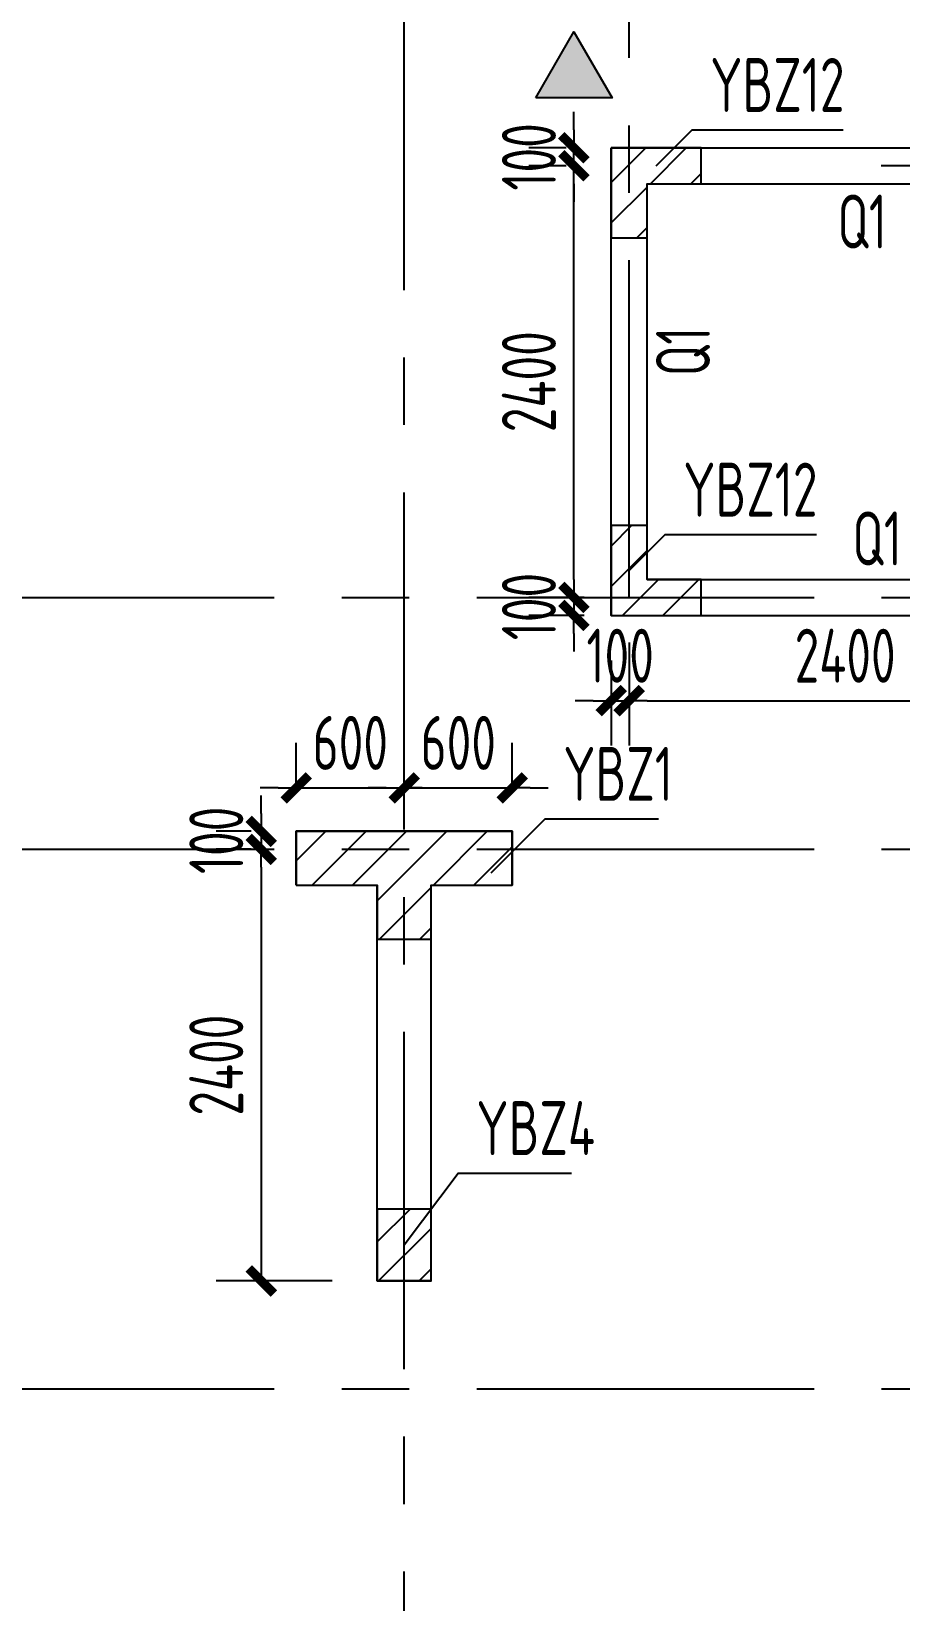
# Model space of a CAD drawing. Extents: x 580289 to 1106878, y -144605 to 78052.
# Drawn here: x 683089 to 687919, y 62835 to 71565 of the extents above; entities that cross this region are included whole.
import ezdxf

# ---------------------------------------------------------------- set-up
doc = ezdxf.new("R2010")
doc.units = 0
doc.header["$LTSCALE"] = 100
doc.linetypes.add('7', pattern=[120.000008, -60.000004, 60.000004])
doc.linetypes.add('CENTER', pattern=[2, 1.25, -0.25, 0.25, -0.25])
doc.layers.get('0').update_dxf_attribs({"linetype": 'CONTINUOUS'})
doc.layers.get('Defpoints').update_dxf_attribs({"linetype": 'CONTINUOUS'})
for name, color, linetype in [('b边缘构件', 240, 'CONTINUOUS'), ('b边缘构件阴影', 240, 'CONTINUOUS'), ('COLU', 7, 'CONTINUOUS'), ('DIM', 3, 'CONTINUOUS'), ('PAXIS', 253, 'CENTER'), ('TEXT', 2, 'CONTINUOUS'), ('THIN', 7, 'CONTINUOUS'), ('墙文字', 54, '7')]:
    doc.layers.add(name, color=color, linetype=linetype)
doc.styles.get("Standard").update_dxf_attribs({"font": 'tssdeng.shx', "width": 0.7, "bigfont": 'tssdchn.shx'})
doc.styles.add('TSSD_Dimension', font='Tssdeng.shx', dxfattribs={"width": 0.7, "bigfont": 'tssdchn.shx'})
doc.dimstyles.new('TSSD_100_100$0', dxfattribs={"dimtxt": 300, "dimasz": 100, "dimexe": 250, "dimexo": 250, "dimgap": 100, "dimtad": 1, "dimdec": 0, "dimzin": 0, "dimdsep": 46, "dimtxsty": 'TSSD_Dimension', "dimblk": '_TSDBK', "dimblk1": '_TSDBK', "dimblk2": '_TSDBK', "dimsah": 1, "dimcen": 0, "dimclrt": 7, "dimadec": 0, "dimazin": 0, "dimtfac": 1, "dimtdec": 0, "dimtix": 1, "dimtmove": 2, "dimatfit": 3, "dimldrblk": '_TSDBK', "dimfxl": 1, "dimtolj": 1, "dimtzin": 0, "dimarcsym": 0})
pattern_1 = [(45, (250053.2, 141627.07), (-112.2532, 112.2532), [])]

# ---------------------------------------------------------------- blocks, each defined once
blk = doc.blocks.new('_TSDBK')
blk.add_line((-1, 0), (0, 0))
at = {"const_width": 0.5}
blk.add_lwpolyline([(-0.7, -0.7), (0.7, 0.7)], dxfattribs=at)
blk = doc.blocks.new('*D75')
at = {"layer": 'Defpoints', "color": 0}
for p in [(685160.8, 67359.4), (684560.8, 67117.7), (685160.8, 67117.7)]:
    blk.add_point(p, dxfattribs=at)
at = {"layer": 'DIM', "color": 0, "lineweight": -2}
for p, q in [((684560.8, 67367.7), (684560.8, 67609.4)), ((685160.8, 67367.7), (685160.8, 67609.4)), ((684460.8, 67359.4), (684360.8, 67359.4)), ((684560.8, 67359.4), (685160.8, 67359.4)), ((685260.8, 67359.4), (685360.8, 67359.4))]:
    blk.add_line(p, q, dxfattribs=at)
at = {"layer": 'DIM', "color": 0, "lineweight": -2, "xscale": 100, "yscale": 100, "zscale": 100}
blk.add_blockref('_TSDBK', (684560.8, 67359.4), dxfattribs=at)
at = {"layer": 'DIM', "color": 0, "lineweight": -2, "xscale": 100, "yscale": 100, "zscale": 100, "rotation": 180}
blk.add_blockref('_TSDBK', (685160.8, 67359.4), dxfattribs=at)
at = {"layer": 'DIM', "color": 7, "insert": (684860.8, 67609.4), "char_height": 300, "attachment_point": 5, "style": 'TSSD_Dimension'}
blk.add_mtext('\\A1;600', dxfattribs=at)
blk = doc.blocks.new('*D76')
at = {"layer": 'Defpoints', "color": 0}
for p in [(685760.8, 67359.4), (685160.8, 67117.7), (685760.8, 67117.7)]:
    blk.add_point(p, dxfattribs=at)
at = {"layer": 'DIM', "color": 0, "lineweight": -2}
for p, q in [((685160.8, 67367.7), (685160.8, 67609.4)), ((685760.8, 67367.7), (685760.8, 67609.4)), ((685060.8, 67359.4), (684960.8, 67359.4)), ((685160.8, 67359.4), (685760.8, 67359.4)), ((685860.8, 67359.4), (685960.8, 67359.4))]:
    blk.add_line(p, q, dxfattribs=at)
at = {"layer": 'DIM', "color": 0, "lineweight": -2, "xscale": 100, "yscale": 100, "zscale": 100}
blk.add_blockref('_TSDBK', (685160.8, 67359.4), dxfattribs=at)
at = {"layer": 'DIM', "color": 0, "lineweight": -2, "xscale": 100, "yscale": 100, "zscale": 100, "rotation": 180}
blk.add_blockref('_TSDBK', (685760.8, 67359.4), dxfattribs=at)
at = {"layer": 'DIM', "color": 7, "insert": (685460.8, 67609.4), "char_height": 300, "attachment_point": 5, "style": 'TSSD_Dimension'}
blk.add_mtext('\\A1;600', dxfattribs=at)
blk = doc.blocks.new('*D102')
at = {"layer": 'Defpoints', "color": 0}
for p in [(684560.8, 67117.7), (684366.1, 67017.7), (684560.8, 67017.7)]:
    blk.add_point(p, dxfattribs=at)
at = {"layer": 'DIM', "color": 0, "lineweight": -2}
for p, q in [((684366.1, 67217.7), (684366.1, 67317.7)), ((684310.8, 67117.7), (684116.1, 67117.7)), ((684366.1, 67117.7), (684366.1, 67017.7)), ((684310.8, 67017.7), (684116.1, 67017.7)), ((684366.1, 66917.7), (684366.1, 66817.7))]:
    blk.add_line(p, q, dxfattribs=at)
at = {"layer": 'DIM', "color": 0, "lineweight": -2, "xscale": 100, "yscale": 100, "zscale": 100}
for p, rotation in [((684366.1, 67117.7), 270), ((684366.1, 67017.7), 90)]:
    blk.add_blockref('_TSDBK', p, dxfattribs=dict(at, rotation=rotation))
at = {"layer": 'DIM', "color": 7, "insert": (684116.1, 67067.7), "char_height": 300, "attachment_point": 5, "rotation": 90, "style": 'TSSD_Dimension'}
blk.add_mtext('\\A1;100', dxfattribs=at)
blk = doc.blocks.new('*D103')
at = {"layer": 'Defpoints', "color": 0}
for p in [(684560.8, 67017.7), (684366.1, 64617.7), (685010.8, 64617.7)]:
    blk.add_point(p, dxfattribs=at)
at = {"layer": 'DIM', "color": 0, "lineweight": -2}
for p, q in [((684310.8, 67017.7), (684116.1, 67017.7)), ((684366.1, 66917.7), (684366.1, 64717.7)), ((684760.8, 64617.7), (684116.1, 64617.7))]:
    blk.add_line(p, q, dxfattribs=at)
at = {"layer": 'DIM', "color": 0, "lineweight": -2, "xscale": 100, "yscale": 100, "zscale": 100}
for p, rotation in [((684366.1, 67017.7), 90), ((684366.1, 64617.7), 270)]:
    blk.add_blockref('_TSDBK', p, dxfattribs=dict(at, rotation=rotation))
at = {"layer": 'DIM', "color": 7, "insert": (684116.1, 65817.7), "char_height": 300, "attachment_point": 5, "rotation": 90, "style": 'TSSD_Dimension'}
blk.add_mtext('\\A1;2400', dxfattribs=at)
blk = doc.blocks.new('*D171')
at = {"layer": 'Defpoints', "color": 0}
for p in [(686410.8, 68417.7), (686103.6, 68317.7), (686410.8, 68317.7)]:
    blk.add_point(p, dxfattribs=at)
at = {"layer": 'DIM', "color": 0, "lineweight": -2}
for p, q in [((686103.6, 68517.7), (686103.6, 68617.7)), ((686160.8, 68417.7), (685853.6, 68417.7)), ((686103.6, 68417.7), (686103.6, 68317.7)), ((686160.8, 68317.7), (685853.6, 68317.7)), ((686103.6, 68217.7), (686103.6, 68117.7))]:
    blk.add_line(p, q, dxfattribs=at)
at = {"layer": 'DIM', "color": 0, "lineweight": -2, "xscale": 100, "yscale": 100, "zscale": 100}
for p, rotation in [((686103.6, 68417.7), 270), ((686103.6, 68317.7), 90)]:
    blk.add_blockref('_TSDBK', p, dxfattribs=dict(at, rotation=rotation))
at = {"layer": 'DIM', "color": 7, "insert": (685853.6, 68367.7), "char_height": 300, "attachment_point": 5, "rotation": 90, "style": 'TSSD_Dimension'}
blk.add_mtext('\\A1;100', dxfattribs=at)
blk = doc.blocks.new('*D172')
at = {"layer": 'Defpoints', "color": 0}
for p in [(686103.6, 70917.7), (686310.8, 70917.7), (686310.8, 70817.7)]:
    blk.add_point(p, dxfattribs=at)
at = {"layer": 'DIM', "color": 0, "lineweight": -2}
for p, q in [((686103.6, 71017.7), (686103.6, 71117.7)), ((686060.8, 70917.7), (685853.6, 70917.7)), ((686103.6, 70817.7), (686103.6, 70917.7)), ((686060.8, 70817.7), (685853.6, 70817.7)), ((686103.6, 70717.7), (686103.6, 70617.7))]:
    blk.add_line(p, q, dxfattribs=at)
at = {"layer": 'DIM', "color": 0, "lineweight": -2, "xscale": 100, "yscale": 100, "zscale": 100}
for p, rotation in [((686103.6, 70917.7), 270), ((686103.6, 70817.7), 90)]:
    blk.add_blockref('_TSDBK', p, dxfattribs=dict(at, rotation=rotation))
at = {"layer": 'DIM', "color": 7, "insert": (685853.6, 70867.7), "char_height": 300, "attachment_point": 5, "rotation": 90, "style": 'TSSD_Dimension'}
blk.add_mtext('\\A1;100', dxfattribs=at)
blk = doc.blocks.new('*D173')
at = {"layer": 'Defpoints', "color": 0}
for p in [(686410.8, 68418.4), (686310.8, 68317.7), (686410.8, 67844.1)]:
    blk.add_point(p, dxfattribs=at)
at = {"layer": 'DIM', "color": 0, "lineweight": -2}
for p, q in [((686410.8, 68168.4), (686410.8, 67594.1)), ((686310.8, 68067.7), (686310.8, 67594.1)), ((686210.8, 67844.1), (686110.8, 67844.1)), ((686310.8, 67844.1), (686410.8, 67844.1)), ((686510.8, 67844.1), (686610.8, 67844.1))]:
    blk.add_line(p, q, dxfattribs=at)
at = {"layer": 'DIM', "color": 0, "lineweight": -2, "xscale": 100, "yscale": 100, "zscale": 100}
blk.add_blockref('_TSDBK', (686310.8, 67844.1), dxfattribs=at)
at = {"layer": 'DIM', "color": 0, "lineweight": -2, "xscale": 100, "yscale": 100, "zscale": 100, "rotation": 180}
blk.add_blockref('_TSDBK', (686410.8, 67844.1), dxfattribs=at)
at = {"layer": 'DIM', "color": 7, "insert": (686360.8, 68094.1), "char_height": 300, "attachment_point": 5, "style": 'TSSD_Dimension'}
blk.add_mtext('\\A1;100', dxfattribs=at)
blk = doc.blocks.new('*D174')
at = {"layer": 'Defpoints', "color": 0}
for p in [(688810.8, 68455), (686410.8, 68418.4), (688810.8, 67844.1)]:
    blk.add_point(p, dxfattribs=at)
at = {"layer": 'DIM', "color": 0, "lineweight": -2}
for p, q in [((688810.8, 68205), (688810.8, 67594.1)), ((686410.8, 68168.4), (686410.8, 67594.1)), ((686510.8, 67844.1), (688710.8, 67844.1))]:
    blk.add_line(p, q, dxfattribs=at)
at = {"layer": 'DIM', "color": 0, "lineweight": -2, "xscale": 100, "yscale": 100, "zscale": 100, "rotation": 180}
blk.add_blockref('_TSDBK', (686410.8, 67844.1), dxfattribs=at)
at = {"layer": 'DIM', "color": 0, "lineweight": -2, "xscale": 100, "yscale": 100, "zscale": 100}
blk.add_blockref('_TSDBK', (688810.8, 67844.1), dxfattribs=at)
at = {"layer": 'DIM', "color": 7, "insert": (687610.8, 68094.1), "char_height": 300, "attachment_point": 5, "style": 'TSSD_Dimension'}
blk.add_mtext('\\A1;2400', dxfattribs=at)
blk = doc.blocks.new('*D313')
at = {"layer": 'Defpoints', "color": 0}
for p in [(685160.8, 67359.4), (684560.8, 67117.7), (685160.8, 67117.7)]:
    blk.add_point(p, dxfattribs=at)
at = {"layer": 'DIM', "color": 0, "lineweight": -2}
for p, q in [((684560.8, 67367.7), (684560.8, 67609.4)), ((685160.8, 67367.7), (685160.8, 67609.4)), ((684460.8, 67359.4), (684360.8, 67359.4)), ((684560.8, 67359.4), (685160.8, 67359.4)), ((685260.8, 67359.4), (685360.8, 67359.4))]:
    blk.add_line(p, q, dxfattribs=at)
at = {"layer": 'DIM', "color": 0, "lineweight": -2, "xscale": 100, "yscale": 100, "zscale": 100}
blk.add_blockref('_TSDBK', (684560.8, 67359.4), dxfattribs=at)
at = {"layer": 'DIM', "color": 0, "lineweight": -2, "xscale": 100, "yscale": 100, "zscale": 100, "rotation": 180}
blk.add_blockref('_TSDBK', (685160.8, 67359.4), dxfattribs=at)
at = {"layer": 'DIM', "color": 7, "insert": (684860.8, 67609.4), "char_height": 300, "attachment_point": 5, "style": 'TSSD_Dimension'}
blk.add_mtext('\\A1;600', dxfattribs=at)
blk = doc.blocks.new('*D314')
at = {"layer": 'Defpoints', "color": 0}
for p in [(685760.8, 67359.4), (685160.8, 67117.7), (685760.8, 67117.7)]:
    blk.add_point(p, dxfattribs=at)
at = {"layer": 'DIM', "color": 0, "lineweight": -2}
for p, q in [((685160.8, 67367.7), (685160.8, 67609.4)), ((685760.8, 67367.7), (685760.8, 67609.4)), ((685060.8, 67359.4), (684960.8, 67359.4)), ((685160.8, 67359.4), (685760.8, 67359.4)), ((685860.8, 67359.4), (685960.8, 67359.4))]:
    blk.add_line(p, q, dxfattribs=at)
at = {"layer": 'DIM', "color": 0, "lineweight": -2, "xscale": 100, "yscale": 100, "zscale": 100}
blk.add_blockref('_TSDBK', (685160.8, 67359.4), dxfattribs=at)
at = {"layer": 'DIM', "color": 0, "lineweight": -2, "xscale": 100, "yscale": 100, "zscale": 100, "rotation": 180}
blk.add_blockref('_TSDBK', (685760.8, 67359.4), dxfattribs=at)
at = {"layer": 'DIM', "color": 7, "insert": (685460.8, 67609.4), "char_height": 300, "attachment_point": 5, "style": 'TSSD_Dimension'}
blk.add_mtext('\\A1;600', dxfattribs=at)
blk = doc.blocks.new('*D339')
at = {"layer": 'Defpoints', "color": 0}
for p in [(684560.8, 67117.7), (684366.1, 67017.7), (684560.8, 67017.7)]:
    blk.add_point(p, dxfattribs=at)
at = {"layer": 'DIM', "color": 0, "lineweight": -2}
for p, q in [((684366.1, 67217.7), (684366.1, 67317.7)), ((684310.8, 67117.7), (684116.1, 67117.7)), ((684366.1, 67117.7), (684366.1, 67017.7)), ((684310.8, 67017.7), (684116.1, 67017.7)), ((684366.1, 66917.7), (684366.1, 66817.7))]:
    blk.add_line(p, q, dxfattribs=at)
at = {"layer": 'DIM', "color": 0, "lineweight": -2, "xscale": 100, "yscale": 100, "zscale": 100}
for p, rotation in [((684366.1, 67117.7), 270), ((684366.1, 67017.7), 90)]:
    blk.add_blockref('_TSDBK', p, dxfattribs=dict(at, rotation=rotation))
at = {"layer": 'DIM', "color": 7, "insert": (684116.1, 67067.7), "char_height": 300, "attachment_point": 5, "rotation": 90, "style": 'TSSD_Dimension'}
blk.add_mtext('\\A1;100', dxfattribs=at)
blk = doc.blocks.new('*D340')
at = {"layer": 'Defpoints', "color": 0}
for p in [(684560.8, 67017.7), (684366.1, 64617.7), (685010.8, 64617.7)]:
    blk.add_point(p, dxfattribs=at)
at = {"layer": 'DIM', "color": 0, "lineweight": -2}
for p, q in [((684310.8, 67017.7), (684116.1, 67017.7)), ((684366.1, 66917.7), (684366.1, 64717.7)), ((684760.8, 64617.7), (684116.1, 64617.7))]:
    blk.add_line(p, q, dxfattribs=at)
at = {"layer": 'DIM', "color": 0, "lineweight": -2, "xscale": 100, "yscale": 100, "zscale": 100}
for p, rotation in [((684366.1, 67017.7), 90), ((684366.1, 64617.7), 270)]:
    blk.add_blockref('_TSDBK', p, dxfattribs=dict(at, rotation=rotation))
at = {"layer": 'DIM', "color": 7, "insert": (684116.1, 65817.7), "char_height": 300, "attachment_point": 5, "rotation": 90, "style": 'TSSD_Dimension'}
blk.add_mtext('\\A1;2400', dxfattribs=at)
blk = doc.blocks.new('*D413')
at = {"layer": 'Defpoints', "color": 0}
for p in [(686410.8, 68417.7), (686103.6, 68317.7), (686410.8, 68317.7)]:
    blk.add_point(p, dxfattribs=at)
at = {"layer": 'DIM', "color": 0, "lineweight": -2}
for p, q in [((686103.6, 68517.7), (686103.6, 68617.7)), ((686160.8, 68417.7), (685853.6, 68417.7)), ((686103.6, 68417.7), (686103.6, 68317.7)), ((686160.8, 68317.7), (685853.6, 68317.7)), ((686103.6, 68217.7), (686103.6, 68117.7))]:
    blk.add_line(p, q, dxfattribs=at)
at = {"layer": 'DIM', "color": 0, "lineweight": -2, "xscale": 100, "yscale": 100, "zscale": 100}
for p, rotation in [((686103.6, 68417.7), 270), ((686103.6, 68317.7), 90)]:
    blk.add_blockref('_TSDBK', p, dxfattribs=dict(at, rotation=rotation))
at = {"layer": 'DIM', "color": 7, "insert": (685853.6, 68367.7), "char_height": 300, "attachment_point": 5, "rotation": 90, "style": 'TSSD_Dimension'}
blk.add_mtext('\\A1;100', dxfattribs=at)
blk = doc.blocks.new('*D414')
at = {"layer": 'Defpoints', "color": 0}
for p in [(686103.6, 70817.7), (686310.8, 70817.7), (686410.8, 68417.7)]:
    blk.add_point(p, dxfattribs=at)
at = {"layer": 'DIM', "color": 0, "lineweight": -2}
for p, q in [((686060.8, 70817.7), (685853.6, 70817.7)), ((686103.6, 68517.7), (686103.6, 70717.7)), ((686160.8, 68417.7), (685853.6, 68417.7))]:
    blk.add_line(p, q, dxfattribs=at)
at = {"layer": 'DIM', "color": 0, "lineweight": -2, "xscale": 100, "yscale": 100, "zscale": 100}
for p, rotation in [((686103.6, 70817.7), 90), ((686103.6, 68417.7), 270)]:
    blk.add_blockref('_TSDBK', p, dxfattribs=dict(at, rotation=rotation))
at = {"layer": 'DIM', "color": 7, "insert": (685853.6, 69617.7), "char_height": 300, "attachment_point": 5, "rotation": 90, "style": 'TSSD_Dimension'}
blk.add_mtext('\\A1;2400', dxfattribs=at)
blk = doc.blocks.new('*D415')
at = {"layer": 'Defpoints', "color": 0}
for p in [(686103.6, 70917.7), (686310.8, 70917.7), (686310.8, 70817.7)]:
    blk.add_point(p, dxfattribs=at)
at = {"layer": 'DIM', "color": 0, "lineweight": -2}
for p, q in [((686103.6, 71017.7), (686103.6, 71117.7)), ((686060.8, 70917.7), (685853.6, 70917.7)), ((686103.6, 70817.7), (686103.6, 70917.7)), ((686060.8, 70817.7), (685853.6, 70817.7)), ((686103.6, 70717.7), (686103.6, 70617.7))]:
    blk.add_line(p, q, dxfattribs=at)
at = {"layer": 'DIM', "color": 0, "lineweight": -2, "xscale": 100, "yscale": 100, "zscale": 100}
for p, rotation in [((686103.6, 70917.7), 270), ((686103.6, 70817.7), 90)]:
    blk.add_blockref('_TSDBK', p, dxfattribs=dict(at, rotation=rotation))
at = {"layer": 'DIM', "color": 7, "insert": (685853.6, 70867.7), "char_height": 300, "attachment_point": 5, "rotation": 90, "style": 'TSSD_Dimension'}
blk.add_mtext('\\A1;100', dxfattribs=at)
blk = doc.blocks.new('*D416')
at = {"layer": 'Defpoints', "color": 0}
for p in [(686410.8, 68418.4), (686310.8, 68317.7), (686410.8, 67844.1)]:
    blk.add_point(p, dxfattribs=at)
at = {"layer": 'DIM', "color": 0, "lineweight": -2}
for p, q in [((686410.8, 68168.4), (686410.8, 67594.1)), ((686310.8, 68067.7), (686310.8, 67594.1)), ((686210.8, 67844.1), (686110.8, 67844.1)), ((686310.8, 67844.1), (686410.8, 67844.1)), ((686510.8, 67844.1), (686610.8, 67844.1))]:
    blk.add_line(p, q, dxfattribs=at)
at = {"layer": 'DIM', "color": 0, "lineweight": -2, "xscale": 100, "yscale": 100, "zscale": 100}
blk.add_blockref('_TSDBK', (686310.8, 67844.1), dxfattribs=at)
at = {"layer": 'DIM', "color": 0, "lineweight": -2, "xscale": 100, "yscale": 100, "zscale": 100, "rotation": 180}
blk.add_blockref('_TSDBK', (686410.8, 67844.1), dxfattribs=at)
at = {"layer": 'DIM', "color": 7, "insert": (686360.8, 68094.1), "char_height": 300, "attachment_point": 5, "style": 'TSSD_Dimension'}
blk.add_mtext('\\A1;100', dxfattribs=at)
blk = doc.blocks.new('*D417')
at = {"layer": 'Defpoints', "color": 0}
for p in [(688810.8, 68455), (686410.8, 68418.4), (688810.8, 67844.1)]:
    blk.add_point(p, dxfattribs=at)
at = {"layer": 'DIM', "color": 0, "lineweight": -2}
for p, q in [((688810.8, 68205), (688810.8, 67594.1)), ((686410.8, 68168.4), (686410.8, 67594.1)), ((686510.8, 67844.1), (688710.8, 67844.1))]:
    blk.add_line(p, q, dxfattribs=at)
at = {"layer": 'DIM', "color": 0, "lineweight": -2, "xscale": 100, "yscale": 100, "zscale": 100, "rotation": 180}
blk.add_blockref('_TSDBK', (686410.8, 67844.1), dxfattribs=at)
at = {"layer": 'DIM', "color": 0, "lineweight": -2, "xscale": 100, "yscale": 100, "zscale": 100}
blk.add_blockref('_TSDBK', (688810.8, 67844.1), dxfattribs=at)
at = {"layer": 'DIM', "color": 7, "insert": (687610.8, 68094.1), "char_height": 300, "attachment_point": 5, "style": 'TSSD_Dimension'}
blk.add_mtext('\\A1;2400', dxfattribs=at)

msp = doc.modelspace()

# ---------------------------------------------------------------- hatches: boundary and pattern name
at = {"layer": 'b边缘构件阴影'}
h = msp.add_hatch(dxfattribs=at)
h.set_pattern_fill('ANSI31', color=256, scale=50, style=0)
h.set_pattern_definition(pattern_1)
h.paths.add_polyline_path([(686310.8, 70917.7), (686310.8, 70417.7), (686510.8, 70417.7), (686510.8, 70717.7), (686810.8, 70717.7), (686810.8, 70917.7)], flags=0)
h = msp.add_hatch(dxfattribs=at)
h.set_pattern_fill('ANSI31', color=256, scale=50, style=0)
h.set_pattern_definition(pattern_1)
h.paths.add_polyline_path([(686310.8, 68817.7), (686310.8, 68317.7), (686810.8, 68317.7), (686810.8, 68517.7), (686510.8, 68517.7), (686510.8, 68817.7)], flags=0)
h = msp.add_hatch(dxfattribs=at)
h.set_pattern_fill('ANSI31', color=256, scale=50, style=0)
h.set_pattern_definition(pattern_1)
h.paths.add_polyline_path([(684560.8, 66817.7), (685010.8, 66817.7), (685010.8, 66517.7), (685310.8, 66517.7), (685310.8, 66817.7), (685760.8, 66817.7), (685760.8, 67117.7), (684560.8, 67117.7)], flags=0)
h = msp.add_hatch(dxfattribs=at)
h.set_pattern_fill('ANSI31', color=256, scale=50, style=0)
h.set_pattern_definition([(45, (250053.2, 141527.07), (-112.2532, 112.2532), [])])
h.paths.add_polyline_path([(685010.8, 65017.7), (685010.8, 64617.7), (685310.8, 64617.7), (685310.8, 65017.7)], flags=0)
at = {"layer": 'TEXT'}
msp.add_hatch(color=256, dxfattribs=at).paths.add_polyline_path([(685891.5, 71195.6), (686103.6, 71563), (686315.7, 71195.6)])

# ---------------------------------------------------------------- linework, layer by layer
at = {"layer": 'b边缘构件'}
for points in [[(686310.8, 70917.7), (686310.8, 70417.7), (686510.8, 70417.7), (686510.8, 70717.7), (686810.8, 70717.7), (686810.8, 70917.7), (686310.8, 70917.7)], [(686310.8, 68817.7), (686310.8, 68317.7), (686810.8, 68317.7), (686810.8, 68517.7), (686510.8, 68517.7), (686510.8, 68817.7), (686310.8, 68817.7)], [(684560.8, 67117.7), (685310.8, 67117.7)], [(684560.8, 66817.7), (684560.8, 67117.7)], [(684560.8, 66817.7), (685010.8, 66817.7), (685010.8, 66517.7), (685310.8, 66517.7), (685310.8, 66817.7), (685760.8, 66817.7), (685760.8, 67117.7), (684560.8, 67117.7), (684560.8, 66817.7)], [(685310.8, 67117.7), (685760.8, 67117.7)], [(685760.8, 67117.7), (685760.8, 66817.7)], [(684560.8, 66817.7), (685010.8, 66817.7)], [(685310.8, 66817.7), (685760.8, 66817.7)], [(685010.8, 65017.7), (685010.8, 64617.7), (685310.8, 64617.7), (685310.8, 65017.7), (685010.8, 65017.7)], [(685310.8, 64617.7), (685010.8, 64617.7)]]:
    msp.add_lwpolyline(points, dxfattribs=at)
at = {"layer": 'COLU'}
for points in [[(686310.8, 70917.7), (688910.8, 70917.7)], [(686310.8, 68317.7), (686310.8, 70917.7)], [(686510.8, 70717.7), (688710.8, 70717.7)], [(686510.8, 68517.7), (686510.8, 70717.7)], [(686510.8, 68517.7), (688710.8, 68517.7)], [(686310.8, 68317.7), (688910.8, 68317.7)], [(684560.8, 67117.7), (685310.8, 67117.7)], [(684560.8, 66817.7), (684560.8, 67117.7)], [(685310.8, 67117.7), (685760.8, 67117.7)], [(685760.8, 67117.7), (685760.8, 66817.7)], [(684560.8, 66817.7), (685010.8, 66817.7)], [(685010.8, 64617.7), (685010.8, 66817.7)], [(685310.8, 66817.7), (685760.8, 66817.7)], [(685310.8, 64617.7), (685310.8, 66817.7)], [(685310.8, 64617.7), (685010.8, 64617.7)]]:
    msp.add_lwpolyline(points, dxfattribs=at)
at = {"layer": 'PAXIS', "linetype": 'CENTER', "ltscale": 15}
for p, q in [((685160.8, 49127.2), (685160.8, 75567.8)), ((686410.8, 68417.7), (686410.8, 75412.2)), ((692110.8, 70817.7), (687810.8, 70817.7)), ((664563.2, 68419), (715358.4, 68417.7)), ((664563.2, 67017.7), (715358.4, 67017.7)), ((664563.2, 64017.7), (715358.4, 64017.7))]:
    msp.add_line(p, q, dxfattribs=at)
at = {"layer": 'TEXT'}
msp.add_lwpolyline([(685891.5, 71195.6), (686103.6, 71563), (686315.7, 71195.6)], close=True, dxfattribs=at)
at = {"layer": 'THIN'}
for points in [[(686560.8, 70817.7), (686760.8, 71017.7), (687600.8, 71017.7)], [(686410.8, 68567.7), (686610.8, 68767.7), (687450.8, 68767.7)], [(685643.9, 66887.3), (685943.9, 67187.3), (686573.9, 67187.3)], [(685160.8, 64817.7), (685460.8, 65217.7), (686090.8, 65217.7)]]:
    msp.add_lwpolyline(points, dxfattribs=at)

# ---------------------------------------------------------------- texts
at = {"layer": 'TEXT', "width": 0.7}
for s, p in [('YBZ12', (686860.8, 71117.7)), ('YBZ12', (686710.8, 68867.7)), ('YBZ1', (686043.9, 67287.3)), ('YBZ4', (685560.8, 65317.7))]:
    msp.add_text(s, height=300, dxfattribs=at).set_placement(p)
at = {"layer": '墙文字', "color": 3, "width": 0.7}
for p in [(687567.6, 70358.4), (687650.9, 68596.2)]:
    msp.add_text('Q1', height=300, dxfattribs=at).set_placement(p)
msp.add_text('Q1', height=300, rotation=90, dxfattribs=at).set_placement((686859.6, 69648.2))

# ---------------------------------------------------------------- dimensions: what is measured, and where the dimension line sits
at = {"layer": 'DIM'}
for base, p1, p2, picture, middle in [((686103.6, 70917.7), (686310.8, 70817.7), (686310.8, 70917.7), '*D172', (685853.6, 70867.7)), ((686103.6, 70917.7), (686310.8, 70817.7), (686310.8, 70917.7), '*D415', (685853.6, 70867.7)), ((686103.6, 70817.7), (686410.8, 68417.7), (686310.8, 70817.7), '*D414', (685853.6, 69617.7)), ((686103.6, 68317.7), (686410.8, 68417.7), (686410.8, 68317.7), '*D171', (685853.6, 68367.7)), ((686103.6, 68317.7), (686410.8, 68417.7), (686410.8, 68317.7), '*D413', (685853.6, 68367.7)), ((684366.1, 67017.7), (684560.8, 67117.7), (684560.8, 67017.7), '*D102', (684116.1, 67067.7)), ((684366.1, 67017.7), (684560.8, 67117.7), (684560.8, 67017.7), '*D339', (684116.1, 67067.7)), ((684366.1, 64617.7), (684560.8, 67017.7), (685010.8, 64617.7), '*D103', (684116.1, 65817.7)), ((684366.1, 64617.7), (684560.8, 67017.7), (685010.8, 64617.7), '*D340', (684116.1, 65817.7))]:
    dim = msp.add_linear_dim(base=base, p1=p1, p2=p2, angle=90, dimstyle='TSSD_100_100$0', dxfattribs=at)
    dim.commit()
    dim.dimension.update_dxf_attribs({"geometry": picture, "text_midpoint": middle})
for base, p1, p2, picture, middle in [((688810.8, 67844.1), (686410.8, 68418.4), (688810.8, 68455), '*D174', (687610.8, 68094.1)), ((688810.8, 67844.1), (686410.8, 68418.4), (688810.8, 68455), '*D417', (687610.8, 68094.1)), ((686410.8, 67844.1), (686310.8, 68317.7), (686410.8, 68418.4), '*D173', (686360.8, 68094.1)), ((686410.8, 67844.1), (686310.8, 68317.7), (686410.8, 68418.4), '*D416', (686360.8, 68094.1)), ((685160.8, 67359.4), (684560.8, 67117.7), (685160.8, 67117.7), '*D75', (684860.8, 67609.4)), ((685160.8, 67359.4), (684560.8, 67117.7), (685160.8, 67117.7), '*D313', (684860.8, 67609.4)), ((685760.8, 67359.4), (685160.8, 67117.7), (685760.8, 67117.7), '*D76', (685460.8, 67609.4)), ((685760.8, 67359.4), (685160.8, 67117.7), (685760.8, 67117.7), '*D314', (685460.8, 67609.4))]:
    dim = msp.add_linear_dim(base=base, p1=p1, p2=p2, dimstyle='TSSD_100_100$0', dxfattribs=at)
    dim.commit()
    dim.dimension.update_dxf_attribs({"geometry": picture, "text_midpoint": middle})

doc.saveas('drawing.dxf')
